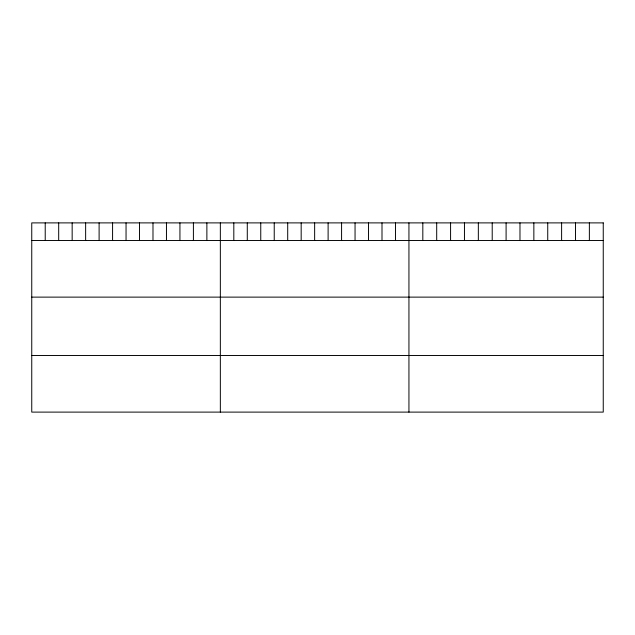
<?xml version="1.0" encoding="UTF-8"?>
<svg xmlns="http://www.w3.org/2000/svg" width="635" height="635" viewBox="0 0 635 635"><rect width="100%" height="100%" fill="white"/><g stroke="black" fill="none" stroke-linecap="round" stroke-linejoin="round"><path stroke-width="0.95" d="M31.75 240.498L603.25 240.498M31.75 297.124L603.25 297.124M31.75 355.473L603.25 355.473M589.367 222.893L589.367 240.498M575.493 222.893L575.493 240.498M561.61 222.893L561.61 240.498M547.735 222.893L547.735 240.498M533.852 222.893L533.852 240.498M519.978 222.893L519.978 240.498M506.095 222.893L506.095 240.498M492.212 222.893L492.212 240.498M478.338 222.893L478.338 240.498M464.455 222.893L464.455 240.498M450.58 222.893L450.58 240.498M436.697 222.893L436.697 240.498M422.823 222.893L422.823 240.498M408.94 222.893L408.94 412.107M395.47 222.893L395.47 240.498M382 222.893L382 240.498M368.53 222.893L368.53 240.498M355.052 222.893L355.052 240.498M341.582 222.893L341.582 240.498M328.112 222.893L328.112 240.498M314.642 222.893L314.642 240.498M301.173 222.893L301.173 240.498M287.703 222.893L287.703 240.498M274.233 222.893L274.233 240.498M260.755 222.893L260.755 240.498M247.285 222.893L247.285 240.498M233.815 222.893L233.815 240.498M220.345 222.893L220.345 412.107M206.875 222.893L206.875 240.498M193.405 222.893L193.405 240.498M179.935 222.893L179.935 240.498M166.457 222.893L166.457 240.498M152.987 222.893L152.987 240.498M139.517 222.893L139.517 240.498M126.047 222.893L126.047 240.498M112.578 222.893L112.578 240.498M99.108 222.893L99.108 240.498M85.638 222.893L85.638 240.498M72.16 222.893L72.16 240.498M58.69 222.893L58.69 240.498M45.22 222.893L45.22 240.498M603.25 222.893L31.75 222.893L31.75 412.107L603.25 412.107L603.25 222.893"/></g></svg>
